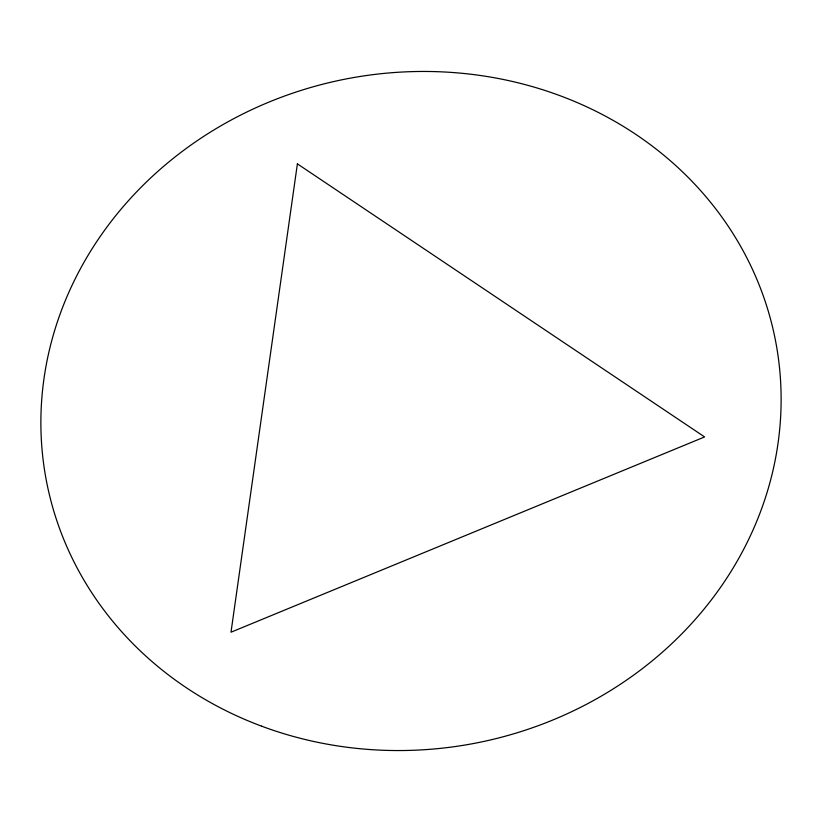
<?xml version="1.0" encoding="UTF-8"?>
<svg xmlns="http://www.w3.org/2000/svg" width="822" height="822" viewBox="0 0 822 822"><rect width="100%" height="100%" fill="white"/><g stroke="black" fill="none" stroke-linecap="round" stroke-linejoin="round"><path stroke-width="1.23" d="M297.389 163.866L231.003 632.2L704.608 436.934L297.389 163.866M261.632 726.175A371.225 338.335 -10.8 0 0 778.958 362.821A371.225 338.335 -10.8 0 0 192.41 144.014A371.225 338.335 -10.8 0 0 261.632 726.175"/></g></svg>
